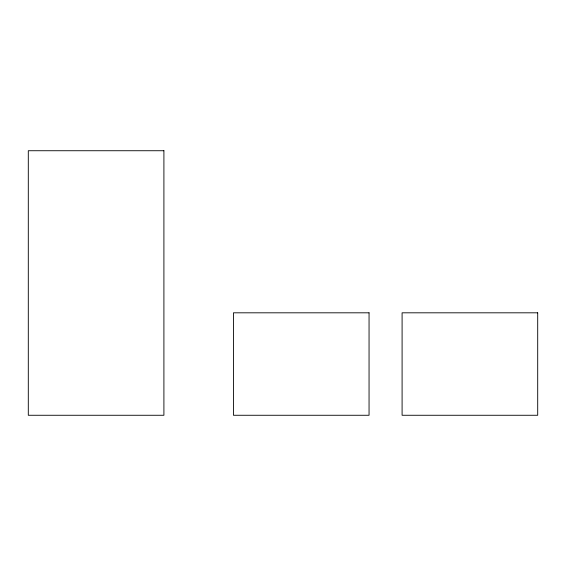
<?xml version="1.0" encoding="UTF-8"?>
<svg xmlns="http://www.w3.org/2000/svg" width="566" height="566" viewBox="0 0 566 566"><rect width="100%" height="100%" fill="white"/><g stroke="black" fill="none" stroke-linecap="round" stroke-linejoin="round"><path stroke-width="0.85" d="M163.907 150.733L28.3 150.733L28.3 415.267L163.907 415.267L163.907 150.733M369.053 312.814L233.447 312.814L233.447 415.267L369.053 415.267L369.053 312.814M537.7 312.814L402.093 312.814L402.093 415.267L537.7 415.267L537.7 312.814"/></g></svg>
